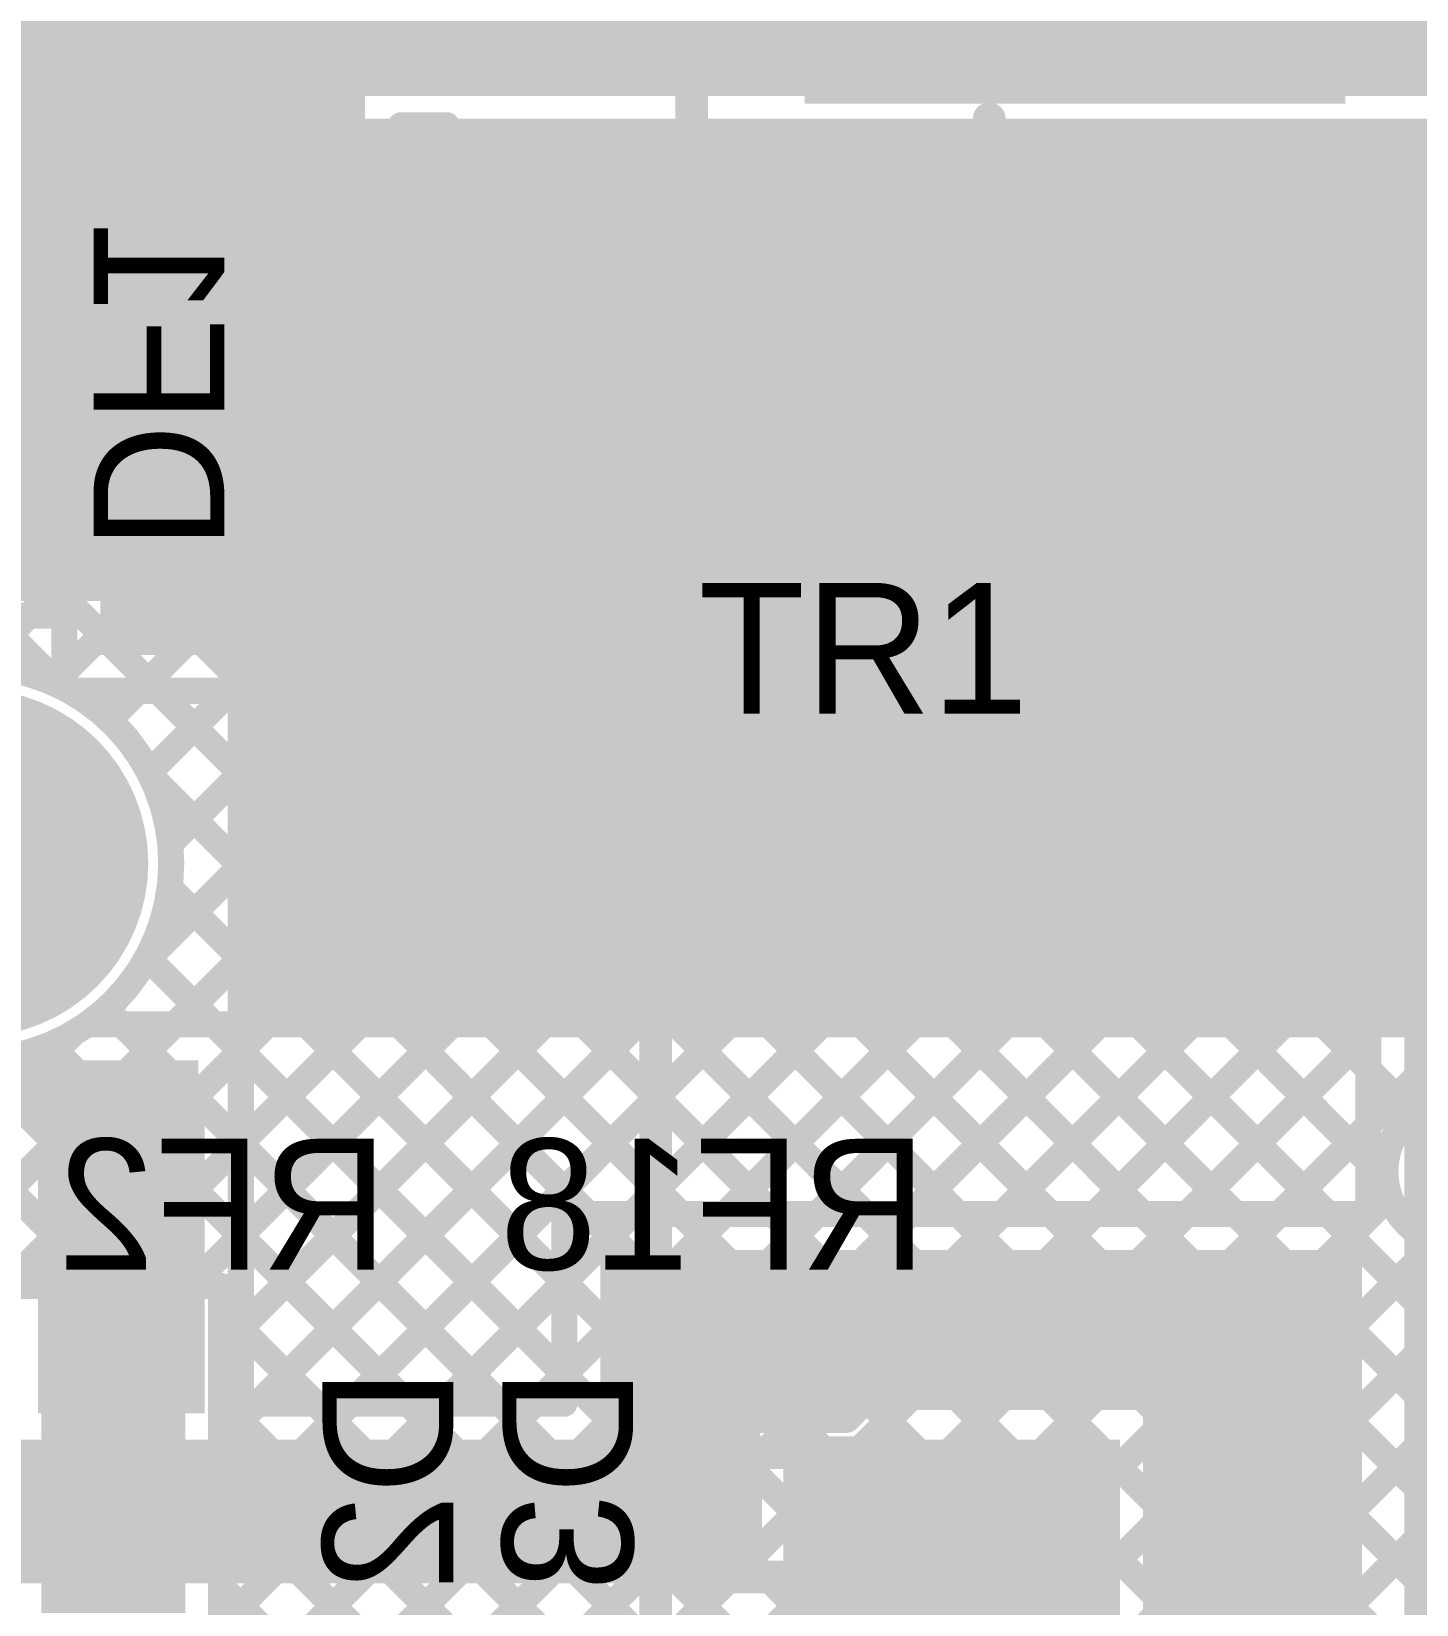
# Model space of a CAD drawing. Header units: millimetres. Extents: x 3.06 to 5.82, y 1.29 to 3.84.
# Drawn here: x 3.811 to 4.2347, y 2.6025 to 3.0837 of the extents above; entities that cross this region are included whole.
import ezdxf

# ---------------------------------------------------------------- set-up
doc = ezdxf.new("R2010")
doc.units = ezdxf.units.MM
doc.header["$MEASUREMENT"] = 0
for name, color, linetype in [('BottomLayer', 5, 'Continuous'), ('BottomOverlay', 54, 'Continuous'), ('BottomPaste', 16, 'Continuous'), ('BottomSolder', 6, 'Continuous'), ('MultiLayer', 9, 'Continuous'), ('PadHoleLayer', 156, 'Continuous'), ('TopLayer', 1, 'Continuous'), ('TopOverlay', 2, 'Continuous'), ('TopPaste', 8, 'Continuous'), ('TopSolder', 216, 'Continuous'), ('ViaHoleLayer', 16, 'Continuous')]:
    doc.layers.add(name, color=color, linetype=linetype)

# ---------------------------------------------------------------- blocks, each defined once
blk = doc.blocks.new('RAD_0_4_4')
at = {"layer": 'BottomLayer', "const_width": 0.03543}
blk.add_lwpolyline([(-0.22457, -0.0729, 1), (-0.18913, -0.0729, 1)], format="xyb", close=True, dxfattribs=at)
at = {"layer": 'BottomSolder', "const_width": 0.03943}
blk.add_lwpolyline([(-0.22657, -0.0729, 1), (-0.18713, -0.0729, 1)], format="xyb", close=True, dxfattribs=at)
at = {"layer": 'MultiLayer', "const_width": 0.03543}
blk.add_lwpolyline([(-0.22457, -0.0729, 1), (-0.18913, -0.0729, 1)], format="xyb", close=True, dxfattribs=at)
at = {"layer": 'PadHoleLayer', "const_width": 0.01969}
blk.add_lwpolyline([(-0.21669, -0.0729, 1), (-0.19701, -0.0729, 1)], format="xyb", close=True, dxfattribs=at)
at = {"layer": 'TopLayer', "const_width": 0.03543}
blk.add_lwpolyline([(-0.22457, -0.0729, 1), (-0.18913, -0.0729, 1)], format="xyb", close=True, dxfattribs=at)
at = {"layer": 'TopOverlay', "const_width": 0.01}
for points in [[(-0.241, 0.117), (-0.241, -0.033)], [(-0.241, -0.104), (-0.241, -0.117)], [(-0.241, -0.117), (0.241, -0.117)]]:
    blk.add_lwpolyline(points, dxfattribs=at)
at = {"layer": 'TopOverlay', "const_width": 0.005}
for points in [[(-0.2435, -0.033, 1), (-0.2385, -0.033, 1)], [(-0.2435, -0.104, 1), (-0.2385, -0.104, 1)], [(-0.2435, -0.117, 1), (-0.2385, -0.117, 1)], [(-0.2435, -0.117, 1), (-0.2385, -0.117, 1)]]:
    blk.add_lwpolyline(points, format="xyb", close=True, dxfattribs=at)
at = {"layer": 'TopSolder', "const_width": 0.03943}
blk.add_lwpolyline([(-0.22657, -0.0729, 1), (-0.18713, -0.0729, 1)], format="xyb", close=True, dxfattribs=at)
blk = doc.blocks.new('750312723_16')
at = {"layer": 'BottomLayer', "const_width": 0.04921}
for points in [[(0.57972, -0.27559, 1), (0.62894, -0.27559, 1)], [(0.57972, -0.41339, 1), (0.62894, -0.41339, 1)]]:
    blk.add_lwpolyline(points, format="xyb", close=True, dxfattribs=at)
at = {"layer": 'BottomSolder', "const_width": 0.05321}
for points in [[(0.57772, -0.27559, 1), (0.63094, -0.27559, 1)], [(0.57772, -0.41339, 1), (0.63094, -0.41339, 1)]]:
    blk.add_lwpolyline(points, format="xyb", close=True, dxfattribs=at)
at = {"layer": 'MultiLayer', "const_width": 0.04921}
for points in [[(0.57972, -0.27559, 1), (0.62894, -0.27559, 1)], [(0.57972, -0.41339, 1), (0.62894, -0.41339, 1)]]:
    blk.add_lwpolyline(points, format="xyb", close=True, dxfattribs=at)
at = {"layer": 'PadHoleLayer', "const_width": 0.02303}
for points in [[(0.59281, -0.27559, 1), (0.61585, -0.27559, 1)], [(0.59281, -0.41339, 1), (0.61585, -0.41339, 1)]]:
    blk.add_lwpolyline(points, format="xyb", close=True, dxfattribs=at)
at = {"layer": 'TopLayer', "const_width": 0.04921}
for points in [[(0.57972, -0.27559, 1), (0.62894, -0.27559, 1)], [(0.57972, -0.41339, 1), (0.62894, -0.41339, 1)]]:
    blk.add_lwpolyline(points, format="xyb", close=True, dxfattribs=at)
at = {"layer": 'TopOverlay', "const_width": 0.01}
for points in [[(0.6895, 0.056), (0.6895, -0.484)], [(-0.0855, -0.484), (0.6895, -0.484)]]:
    blk.add_lwpolyline(points, dxfattribs=at)
at = {"layer": 'TopOverlay', "const_width": 0.005}
blk.add_lwpolyline([(0.687, -0.484, 1), (0.692, -0.484, 1)], format="xyb", close=True, dxfattribs=at)
blk.add_lwpolyline([(0.687, -0.484, 1), (0.692, -0.484, 1)], format="xyb", close=True, dxfattribs=at)
at = {"layer": 'TopSolder', "const_width": 0.05321}
for points in [[(0.57772, -0.27559, 1), (0.63094, -0.27559, 1)], [(0.57772, -0.41339, 1), (0.63094, -0.41339, 1)]]:
    blk.add_lwpolyline(points, format="xyb", close=True, dxfattribs=at)
blk = doc.blocks.new('R__0402_B_20')
at = {"layer": 'BottomLayer'}
for points in [[(-0.0275, 0.0125), (-0.0275, -0.0125), (-0.0095, 0.0125), (-0.0095, -0.0125)], [(0.0095, 0.0125), (0.0095, -0.0125), (0.0275, 0.0125), (0.0275, -0.0125)]]:
    blk.add_solid(points, dxfattribs=at)
at = {"layer": 'BottomOverlay', "const_width": 0.01}
for points in [[(-0.034, 0.019), (0.034, 0.019)], [(-0.034, -0.019), (-0.034, 0.019)], [(0.034, -0.019), (0.034, 0.019)], [(-0.034, -0.019), (0.034, -0.019)]]:
    blk.add_lwpolyline(points, dxfattribs=at)
at = {"layer": 'BottomOverlay', "const_width": 0.005}
for points in [[(-0.0365, 0.019, 1), (-0.0315, 0.019, 1)], [(-0.0365, 0.019, 1), (-0.0315, 0.019, 1)], [(0.0315, 0.019, 1), (0.0365, 0.019, 1)], [(0.0315, 0.019, 1), (0.0365, 0.019, 1)], [(-0.0365, -0.019, 1), (-0.0315, -0.019, 1)], [(-0.0365, -0.019, 1), (-0.0315, -0.019, 1)], [(0.0315, -0.019, 1), (0.0365, -0.019, 1)], [(0.0315, -0.019, 1), (0.0365, -0.019, 1)]]:
    blk.add_lwpolyline(points, format="xyb", close=True, dxfattribs=at)
at = {"layer": 'BottomPaste'}
for points in [[(-0.0275, 0.0125), (-0.0275, -0.0125), (-0.0095, 0.0125), (-0.0095, -0.0125)], [(0.0095, 0.0125), (0.0095, -0.0125), (0.0275, 0.0125), (0.0275, -0.0125)]]:
    blk.add_solid(points, dxfattribs=at)
at = {"layer": 'BottomSolder'}
for points in [[(-0.0315, 0.0165), (-0.0315, -0.0165), (-0.0055, 0.0165), (-0.0055, -0.0165)], [(0.0055, 0.0165), (0.0055, -0.0165), (0.0315, 0.0165), (0.0315, -0.0165)]]:
    blk.add_solid(points, dxfattribs=at)
blk = doc.blocks.new('SMB_B_78')
at = {"layer": 'BottomLayer'}
for points in [[(-0.12951, -0.054), (-0.04451, -0.054), (-0.12951, 0.054), (-0.04451, 0.054)], [(0.04451, -0.054), (0.12951, -0.054), (0.04451, 0.054), (0.12951, 0.054)]]:
    blk.add_solid(points, dxfattribs=at)
at = {"layer": 'BottomOverlay', "const_width": 0.01}
for points in [[(-0.095, 0.081), (0.099, 0.081)], [(-0.095, 0.063), (-0.095, 0.081)], [(0.099, 0.063), (0.099, 0.081)], [(-0.095, -0.081), (-0.095, -0.063)], [(0.099, -0.081), (0.099, -0.063)], [(-0.095, -0.081), (0.099, -0.081)]]:
    blk.add_lwpolyline(points, dxfattribs=at)
at = {"layer": 'BottomOverlay', "const_width": 0.005}
for points in [[(-0.0975, 0.081, 1), (-0.0925, 0.081, 1)], [(-0.0975, 0.081, 1), (-0.0925, 0.081, 1)], [(0.0965, 0.081, 1), (0.1015, 0.081, 1)], [(0.0965, 0.081, 1), (0.1015, 0.081, 1)], [(-0.0975, 0.063, 1), (-0.0925, 0.063, 1)], [(0.0965, 0.063, 1), (0.1015, 0.063, 1)], [(-0.0975, -0.063, 1), (-0.0925, -0.063, 1)], [(0.0965, -0.063, 1), (0.1015, -0.063, 1)], [(-0.0975, -0.081, 1), (-0.0925, -0.081, 1)], [(-0.0975, -0.081, 1), (-0.0925, -0.081, 1)], [(0.0965, -0.081, 1), (0.1015, -0.081, 1)], [(0.0965, -0.081, 1), (0.1015, -0.081, 1)]]:
    blk.add_lwpolyline(points, format="xyb", close=True, dxfattribs=at)
at = {"layer": 'BottomOverlay'}
for points in [[(0.099, 0.058), (0.19, 0.058), (0.099, 0.086), (0.19, 0.086)], [(0.133, -0.086), (0.19, -0.086), (0.133, 0.086), (0.19, 0.086)], [(0.099, -0.086), (0.19, -0.086), (0.099, -0.058), (0.19, -0.058)]]:
    blk.add_solid(points, dxfattribs=at)
at = {"layer": 'BottomPaste'}
for points in [[(-0.12951, -0.054), (-0.04451, -0.054), (-0.12951, 0.054), (-0.04451, 0.054)], [(0.04451, -0.054), (0.12951, -0.054), (0.04451, 0.054), (0.12951, 0.054)]]:
    blk.add_solid(points, dxfattribs=at)
at = {"layer": 'BottomSolder'}
for points in [[(-0.13351, -0.058), (-0.04051, -0.058), (-0.13351, 0.058), (-0.04051, 0.058)], [(0.04051, -0.058), (0.13351, -0.058), (0.04051, 0.058), (0.13351, 0.058)]]:
    blk.add_solid(points, dxfattribs=at)
blk = doc.blocks.new('EEE_TC1A561UV_85')
at = {"layer": 'TopLayer'}
for points in [[(-0.2185, -0.03937), (-0.06102, -0.03937), (-0.2185, 0.03937), (-0.06102, 0.03937)], [(0.06102, -0.03937), (0.2185, -0.03937), (0.06102, 0.03937), (0.2185, 0.03937)]]:
    blk.add_solid(points, dxfattribs=at)
at = {"layer": 'TopOverlay', "const_width": 0.01}
for points in [[(-0.166, 0.11), (-0.109, 0.167)], [(-0.109, 0.167), (0.133, 0.167)], [(0.133, 0.167), (0.171, 0.129)], [(0.171, 0.051), (0.171, 0.129)], [(-0.166, 0.048), (-0.166, 0.11)], [(-0.199, 0.053), (-0.199, 0.082)], [(-0.213, 0.067), (-0.184, 0.067)], [(-0.166, -0.11), (-0.166, -0.048)], [(0.171, -0.129), (0.171, -0.051)], [(-0.166, -0.11), (-0.109, -0.167)], [(0.133, -0.167), (0.171, -0.129)], [(-0.109, -0.167), (0.133, -0.167)]]:
    blk.add_lwpolyline(points, dxfattribs=at)
at = {"layer": 'TopOverlay', "const_width": 0.005}
for points in [[(-0.1115, 0.167, 1), (-0.1065, 0.167, 1)], [(-0.1115, 0.167, 1), (-0.1065, 0.167, 1)], [(0.1305, 0.167, 1), (0.1355, 0.167, 1)], [(0.1305, 0.167, 1), (0.1355, 0.167, 1)], [(0.1685, 0.129, 1), (0.1735, 0.129, 1)], [(0.1685, 0.129, 1), (0.1735, 0.129, 1)], [(-0.1685, 0.11, 1), (-0.1635, 0.11, 1)], [(-0.1685, 0.11, 1), (-0.1635, 0.11, 1)], [(-0.2015, 0.082, 1), (-0.1965, 0.082, 1)], [(-0.2155, 0.067, 1), (-0.2105, 0.067, 1)], [(-0.1865, 0.067, 1), (-0.1815, 0.067, 1)], [(-0.2015, 0.053, 1), (-0.1965, 0.053, 1)], [(-0.1685, 0.048, 1), (-0.1635, 0.048, 1)], [(0.1685, 0.051, 1), (0.1735, 0.051, 1)], [(-0.1685, -0.048, 1), (-0.1635, -0.048, 1)], [(0.1685, -0.051, 1), (0.1735, -0.051, 1)], [(-0.1685, -0.11, 1), (-0.1635, -0.11, 1)], [(-0.1685, -0.11, 1), (-0.1635, -0.11, 1)], [(0.1685, -0.129, 1), (0.1735, -0.129, 1)], [(0.1685, -0.129, 1), (0.1735, -0.129, 1)], [(-0.1115, -0.167, 1), (-0.1065, -0.167, 1)], [(-0.1115, -0.167, 1), (-0.1065, -0.167, 1)], [(0.1305, -0.167, 1), (0.1355, -0.167, 1)], [(0.1305, -0.167, 1), (0.1355, -0.167, 1)]]:
    blk.add_lwpolyline(points, format="xyb", close=True, dxfattribs=at)
at = {"layer": 'TopPaste'}
for points in [[(-0.2185, -0.03937), (-0.06102, -0.03937), (-0.2185, 0.03937), (-0.06102, 0.03937)], [(0.06102, -0.03937), (0.2185, -0.03937), (0.06102, 0.03937), (0.2185, 0.03937)]]:
    blk.add_solid(points, dxfattribs=at)
at = {"layer": 'TopSolder'}
for points in [[(-0.2225, -0.04337), (-0.05702, -0.04337), (-0.2225, 0.04337), (-0.05702, 0.04337)], [(0.05702, -0.04337), (0.2225, -0.04337), (0.05702, 0.04337), (0.2225, 0.04337)]]:
    blk.add_solid(points, dxfattribs=at)

msp = doc.modelspace()

# ---------------------------------------------------------------- linework, layer by layer
at = {"layer": 'BottomLayer', "const_width": 0.008}
for points in [[(3.924, 3.055), (3.938, 3.055)], [(3.924, 3.04719), (3.93181, 3.055)], [(3.924, 2.979), (3.924, 3.055)], [(3.924, 2.99062), (3.98638, 3.053)], [(3.924, 3.0189), (3.9581, 3.053)], [(3.93122, 3.055), (4.00722, 2.979)], [(3.938, 3.053), (4.272, 3.053)], [(3.94066, 2.979), (4.01466, 3.053)], [(3.9615, 3.053), (4.0355, 2.979)], [(3.96895, 2.979), (4.04295, 3.053)], [(3.98979, 3.053), (4.06379, 2.979)], [(3.99723, 2.979), (4.07123, 3.053)], [(4.01807, 3.053), (4.09207, 2.979)], [(4.02552, 2.979), (4.09952, 3.053)], [(4.04635, 3.053), (4.12035, 2.979)], [(4.0538, 2.979), (4.1278, 3.053)], [(4.07464, 3.053), (4.14864, 2.979)], [(4.08209, 2.979), (4.15609, 3.053)], [(4.10292, 3.053), (4.17692, 2.979)], [(4.11037, 2.979), (4.18437, 3.053)], [(4.1312, 3.053), (4.2052, 2.979)], [(4.13865, 2.979), (4.21265, 3.053)], [(4.15949, 3.053), (4.23349, 2.979)], [(4.16694, 2.979), (4.24094, 3.053)], [(4.18777, 3.053), (4.26177, 2.979)], [(4.19522, 2.979), (4.26922, 3.053)], [(4.21606, 3.053), (4.272, 2.99706)], [(3.924, 3.03393), (3.97893, 2.979)], [(4.22351, 2.979), (4.272, 3.02749)], [(3.924, 3.00565), (3.95065, 2.979)], [(3.924, 2.979), (4.272, 2.979)], [(3.613, 2.905), (3.821, 2.905)], [(3.79463, 2.88953), (3.8101, 2.905)], [(3.79837, 2.905), (3.81995, 2.88342)], [(3.821, 2.8829), (3.821, 2.905)], [(3.8178, 2.88442), (3.821, 2.88762)], [(3.82268, 2.882), (4.22, 2.882)], [(3.83481, 2.87314), (3.84366, 2.882)], [(3.84552, 2.79901), (3.92852, 2.882)], [(3.84697, 2.85702), (3.87195, 2.882)], [(3.84966, 2.882), (4.00966, 2.722)], [(3.85343, 2.8352), (3.90023, 2.882)], [(3.8548, 2.78), (3.9568, 2.882)], [(3.875, 2.68706), (4.06994, 2.882)], [(3.875, 2.77191), (3.98509, 2.882)], [(3.875, 2.74363), (4.01337, 2.882)], [(3.875, 2.71535), (4.04165, 2.882)], [(3.87794, 2.882), (4.03794, 2.722)], [(3.88022, 2.664), (4.09822, 2.882)], [(3.90623, 2.882), (4.06623, 2.722)], [(3.90851, 2.664), (4.12651, 2.882)], [(3.93451, 2.882), (4.09451, 2.722)], [(3.9628, 2.882), (4.1228, 2.722)], [(3.99108, 2.882), (4.15108, 2.722)], [(3.99479, 2.722), (4.15479, 2.882)], [(4.01936, 2.882), (4.17936, 2.722)], [(4.02308, 2.722), (4.18308, 2.882)], [(4.04765, 2.882), (4.20765, 2.722)], [(4.05136, 2.722), (4.21136, 2.882)], [(4.07593, 2.882), (4.22, 2.73793)], [(4.10422, 2.882), (4.22, 2.76622)], [(4.1325, 2.882), (4.22, 2.7945)], [(4.16079, 2.882), (4.22, 2.82279)], [(4.18907, 2.882), (4.22, 2.85107)], [(4.21735, 2.882), (4.22, 2.87935)], [(4.22, 2.722), (4.22, 2.882)], [(4.07964, 2.722), (4.22, 2.86236)], [(3.8476, 2.85578), (3.98137, 2.722)], [(4.10793, 2.722), (4.22, 2.83407)], [(3.85325, 2.82184), (3.974, 2.70109)], [(4.13621, 2.722), (4.22, 2.80579)], [(3.84634, 2.80046), (3.86681, 2.78)], [(3.83387, 2.78465), (3.83852, 2.78)], [(3.82803, 2.78), (3.873, 2.78)], [(3.86681, 2.78), (3.875, 2.77181)], [(3.873, 2.775), (3.873, 2.78)], [(4.1645, 2.722), (4.22, 2.7775)], [(3.875, 2.664), (3.875, 2.775)], [(3.875, 2.77181), (3.974, 2.67281)], [(4.19278, 2.722), (4.22, 2.74922)], [(3.875, 2.74352), (3.95452, 2.664)], [(3.974, 2.722), (4.14, 2.722)], [(3.974, 2.71), (3.974, 2.722)], [(4.14, 2.722), (4.19, 2.722)], [(4.14, 2.722), (4.19, 2.722)], [(4.19, 2.722), (4.22, 2.722)], [(3.875, 2.71524), (3.92624, 2.664)], [(3.974, 2.664), (3.974, 2.71)], [(3.974, 2.664), (3.974, 2.71)], [(3.93679, 2.664), (3.974, 2.70121)], [(3.875, 2.68695), (3.89795, 2.664)], [(3.96508, 2.664), (3.974, 2.67292)], [(3.875, 2.664), (3.974, 2.664)]]:
    msp.add_lwpolyline(points, dxfattribs=at)
at = {"layer": 'BottomLayer'}
for points, const_width in [([(3.922, 3.055, 1), (3.926, 3.055, 1)], 0.004), ([(3.922, 3.055, 1), (3.926, 3.055, 1)], 0.004), ([(3.92922, 3.055, 1), (3.93322, 3.055, 1)], 0.004), ([(3.92981, 3.055, 1), (3.93381, 3.055, 1)], 0.004), ([(3.936, 3.055, 1), (3.94, 3.055, 1)], 0.004), ([(3.936, 3.053, 1), (3.94, 3.053, 1)], 0.004), ([(3.9561, 3.053, 1), (3.9601, 3.053, 1)], 0.004), ([(3.9595, 3.053, 1), (3.9635, 3.053, 1)], 0.004), ([(3.98438, 3.053, 1), (3.98838, 3.053, 1)], 0.004), ([(3.98779, 3.053, 1), (3.99179, 3.053, 1)], 0.004), ([(4.01266, 3.053, 1), (4.01666, 3.053, 1)], 0.004), ([(4.01607, 3.053, 1), (4.02007, 3.053, 1)], 0.004), ([(4.04095, 3.053, 1), (4.04495, 3.053, 1)], 0.004), ([(4.04435, 3.053, 1), (4.04835, 3.053, 1)], 0.004), ([(4.06923, 3.053, 1), (4.07323, 3.053, 1)], 0.004), ([(4.07264, 3.053, 1), (4.07664, 3.053, 1)], 0.004), ([(4.09752, 3.053, 1), (4.10152, 3.053, 1)], 0.004), ([(4.10092, 3.053, 1), (4.10492, 3.053, 1)], 0.004), ([(4.1258, 3.053, 1), (4.1298, 3.053, 1)], 0.004), ([(4.1292, 3.053, 1), (4.1332, 3.053, 1)], 0.004), ([(4.15409, 3.053, 1), (4.15809, 3.053, 1)], 0.004), ([(4.15749, 3.053, 1), (4.16149, 3.053, 1)], 0.004), ([(4.18237, 3.053, 1), (4.18637, 3.053, 1)], 0.004), ([(4.18577, 3.053, 1), (4.18977, 3.053, 1)], 0.004), ([(4.21065, 3.053, 1), (4.21465, 3.053, 1)], 0.004), ([(4.21406, 3.053, 1), (4.21806, 3.053, 1)], 0.004), ([(3.922, 3.04719, 1), (3.926, 3.04719, 1)], 0.004), ([(3.922, 3.03393, 1), (3.926, 3.03393, 1)], 0.004), ([(3.922, 3.0189, 1), (3.926, 3.0189, 1)], 0.004), ([(3.922, 3.00565, 1), (3.926, 3.00565, 1)], 0.004), ([(3.922, 2.99062, 1), (3.926, 2.99062, 1)], 0.004), ([(3.922, 2.979, 1), (3.926, 2.979, 1)], 0.004), ([(3.922, 2.979, 1), (3.926, 2.979, 1)], 0.004), ([(3.93866, 2.979, 1), (3.94266, 2.979, 1)], 0.004), ([(3.94865, 2.979, 1), (3.95265, 2.979, 1)], 0.004), ([(3.96695, 2.979, 1), (3.97095, 2.979, 1)], 0.004), ([(3.97693, 2.979, 1), (3.98093, 2.979, 1)], 0.004), ([(3.99523, 2.979, 1), (3.99923, 2.979, 1)], 0.004), ([(4.00522, 2.979, 1), (4.00922, 2.979, 1)], 0.004), ([(4.02352, 2.979, 1), (4.02752, 2.979, 1)], 0.004), ([(4.0335, 2.979, 1), (4.0375, 2.979, 1)], 0.004), ([(4.0518, 2.979, 1), (4.0558, 2.979, 1)], 0.004), ([(4.06179, 2.979, 1), (4.06579, 2.979, 1)], 0.004), ([(4.08009, 2.979, 1), (4.08409, 2.979, 1)], 0.004), ([(4.09007, 2.979, 1), (4.09407, 2.979, 1)], 0.004), ([(4.10837, 2.979, 1), (4.11237, 2.979, 1)], 0.004), ([(4.11835, 2.979, 1), (4.12235, 2.979, 1)], 0.004), ([(4.13665, 2.979, 1), (4.14065, 2.979, 1)], 0.004), ([(4.14664, 2.979, 1), (4.15064, 2.979, 1)], 0.004), ([(4.16494, 2.979, 1), (4.16894, 2.979, 1)], 0.004), ([(4.17492, 2.979, 1), (4.17892, 2.979, 1)], 0.004), ([(4.19322, 2.979, 1), (4.19722, 2.979, 1)], 0.004), ([(4.2032, 2.979, 1), (4.2072, 2.979, 1)], 0.004), ([(4.22151, 2.979, 1), (4.22551, 2.979, 1)], 0.004), ([(4.23149, 2.979, 1), (4.23549, 2.979, 1)], 0.004), ([(3.8081, 2.905, 1), (3.8121, 2.905, 1)], 0.004), ([(3.819, 2.905, 1), (3.823, 2.905, 1)], 0.004), ([(3.819, 2.905, 1), (3.823, 2.905, 1)], 0.004), ([(3.8158, 2.88442, 1), (3.8198, 2.88442, 1)], 0.004), ([(3.81795, 2.88342, 1), (3.82195, 2.88342, 1)], 0.004), ([(3.819, 2.88762, 1), (3.823, 2.88762, 1)], 0.004), ([(3.819, 2.8829, 1), (3.823, 2.8829, 1)], 0.004), ([(3.819, 2.8829, 1), (3.823, 2.8829, 1)], 0.004), ([(3.82068, 2.882, 1), (3.82468, 2.882, 1)], 0.004), ([(3.82068, 2.882, 1), (3.82468, 2.882, 1)], 0.004), ([(3.84166, 2.882, 1), (3.84566, 2.882, 1)], 0.004), ([(3.84766, 2.882, 1), (3.85166, 2.882, 1)], 0.004), ([(3.86995, 2.882, 1), (3.87395, 2.882, 1)], 0.004), ([(3.87594, 2.882, 1), (3.87994, 2.882, 1)], 0.004), ([(3.89823, 2.882, 1), (3.90223, 2.882, 1)], 0.004), ([(3.90423, 2.882, 1), (3.90823, 2.882, 1)], 0.004), ([(3.92652, 2.882, 1), (3.93052, 2.882, 1)], 0.004), ([(3.93251, 2.882, 1), (3.93651, 2.882, 1)], 0.004), ([(3.9548, 2.882, 1), (3.9588, 2.882, 1)], 0.004), ([(3.9608, 2.882, 1), (3.9648, 2.882, 1)], 0.004), ([(3.98309, 2.882, 1), (3.98709, 2.882, 1)], 0.004), ([(3.98908, 2.882, 1), (3.99308, 2.882, 1)], 0.004), ([(4.01137, 2.882, 1), (4.01537, 2.882, 1)], 0.004), ([(4.01736, 2.882, 1), (4.02136, 2.882, 1)], 0.004), ([(4.03965, 2.882, 1), (4.04365, 2.882, 1)], 0.004), ([(4.04565, 2.882, 1), (4.04965, 2.882, 1)], 0.004), ([(4.06794, 2.882, 1), (4.07194, 2.882, 1)], 0.004), ([(4.07393, 2.882, 1), (4.07793, 2.882, 1)], 0.004), ([(4.09622, 2.882, 1), (4.10022, 2.882, 1)], 0.004), ([(4.10222, 2.882, 1), (4.10622, 2.882, 1)], 0.004), ([(4.12451, 2.882, 1), (4.12851, 2.882, 1)], 0.004), ([(4.1305, 2.882, 1), (4.1345, 2.882, 1)], 0.004), ([(4.15279, 2.882, 1), (4.15679, 2.882, 1)], 0.004), ([(4.15879, 2.882, 1), (4.16279, 2.882, 1)], 0.004), ([(4.18108, 2.882, 1), (4.18508, 2.882, 1)], 0.004), ([(4.18707, 2.882, 1), (4.19107, 2.882, 1)], 0.004), ([(4.20936, 2.882, 1), (4.21336, 2.882, 1)], 0.004), ([(4.21535, 2.882, 1), (4.21935, 2.882, 1)], 0.004), ([(4.218, 2.882, 1), (4.222, 2.882, 1)], 0.004), ([(4.218, 2.882, 1), (4.222, 2.882, 1)], 0.004), ([(4.218, 2.87935, 1), (4.222, 2.87935, 1)], 0.004), ([(3.83281, 2.87314, 1), (3.83681, 2.87314, 1)], 0.004), ([(4.218, 2.86236, 1), (4.222, 2.86236, 1)], 0.004), ([(3.84497, 2.85702, 1), (3.84897, 2.85702, 1)], 0.004), ([(3.8456, 2.85578, 1), (3.8496, 2.85578, 1)], 0.004), ([(4.218, 2.85107, 1), (4.222, 2.85107, 1)], 0.004), ([(3.85143, 2.8352, 1), (3.85543, 2.8352, 1)], 0.004), ([(4.218, 2.83407, 1), (4.222, 2.83407, 1)], 0.004), ([(3.85172, 2.82933, 1), (3.85572, 2.82933, 1)], 0.004), ([(3.85172, 2.82933, 1), (3.85572, 2.82933, 1)], 0.004), ([(3.85125, 2.82184, 1), (3.85525, 2.82184, 1)], 0.004), ([(4.218, 2.82279, 1), (4.222, 2.82279, 1)], 0.004), ([(4.218, 2.80579, 1), (4.222, 2.80579, 1)], 0.004), ([(3.84352, 2.79901, 1), (3.84752, 2.79901, 1)], 0.004), ([(3.84434, 2.80046, 1), (3.84834, 2.80046, 1)], 0.004), ([(4.218, 2.7945, 1), (4.222, 2.7945, 1)], 0.004), ([(3.83187, 2.78465, 1), (3.83587, 2.78465, 1)], 0.004), ([(3.82603, 2.78, 1), (3.83003, 2.78, 1)], 0.004), ([(3.82603, 2.78, 1), (3.83003, 2.78, 1)], 0.004), ([(3.83652, 2.78, 1), (3.84052, 2.78, 1)], 0.004), ([(3.8528, 2.78, 1), (3.8568, 2.78, 1)], 0.004), ([(3.86481, 2.78, 1), (3.86881, 2.78, 1)], 0.004), ([(3.86481, 2.78, 1), (3.86881, 2.78, 1)], 0.004), ([(3.871, 2.78, 1), (3.875, 2.78, 1)], 0.004), ([(3.871, 2.78, 1), (3.875, 2.78, 1)], 0.004), ([(4.218, 2.7775, 1), (4.222, 2.7775, 1)], 0.004), ([(3.871, 2.775, 1), (3.875, 2.775, 1)], 0.004), ([(3.873, 2.775, 1), (3.877, 2.775, 1)], 0.004), ([(3.873, 2.77191, 1), (3.877, 2.77191, 1)], 0.004), ([(3.873, 2.77181, 1), (3.877, 2.77181, 1)], 0.004), ([(3.873, 2.77181, 1), (3.877, 2.77181, 1)], 0.004), ([(4.218, 2.76622, 1), (4.222, 2.76622, 1)], 0.004), ([(4.218, 2.74922, 1), (4.222, 2.74922, 1)], 0.004), ([(3.873, 2.74363, 1), (3.877, 2.74363, 1)], 0.004), ([(3.873, 2.74352, 1), (3.877, 2.74352, 1)], 0.004), ([(4.218, 2.73793, 1), (4.222, 2.73793, 1)], 0.004), ([(3.972, 2.722, 1), (3.976, 2.722, 1)], 0.004), ([(3.972, 2.722, 1), (3.976, 2.722, 1)], 0.004), ([(3.97937, 2.722, 1), (3.98337, 2.722, 1)], 0.004), ([(3.99279, 2.722, 1), (3.99679, 2.722, 1)], 0.004), ([(4.00766, 2.722, 1), (4.01166, 2.722, 1)], 0.004), ([(4.02108, 2.722, 1), (4.02508, 2.722, 1)], 0.004), ([(4.03594, 2.722, 1), (4.03994, 2.722, 1)], 0.004), ([(4.04936, 2.722, 1), (4.05336, 2.722, 1)], 0.004), ([(4.06423, 2.722, 1), (4.06823, 2.722, 1)], 0.004), ([(4.07764, 2.722, 1), (4.08164, 2.722, 1)], 0.004), ([(4.09251, 2.722, 1), (4.09651, 2.722, 1)], 0.004), ([(4.10593, 2.722, 1), (4.10993, 2.722, 1)], 0.004), ([(4.1208, 2.722, 1), (4.1248, 2.722, 1)], 0.004), ([(4.13421, 2.722, 1), (4.13821, 2.722, 1)], 0.004), ([(4.138, 2.722, 1), (4.142, 2.722, 1)], 0.004), ([(4.138, 2.722, 1), (4.142, 2.722, 1)], 0.004), ([(4.138, 2.722, 1), (4.142, 2.722, 1)], 0.004), ([(4.14908, 2.722, 1), (4.15308, 2.722, 1)], 0.004), ([(4.1625, 2.722, 1), (4.1665, 2.722, 1)], 0.004), ([(4.17736, 2.722, 1), (4.18136, 2.722, 1)], 0.004), ([(4.188, 2.722, 1), (4.192, 2.722, 1)], 0.004), ([(4.188, 2.722, 1), (4.192, 2.722, 1)], 0.004), ([(4.188, 2.722, 1), (4.192, 2.722, 1)], 0.004), ([(4.19078, 2.722, 1), (4.19478, 2.722, 1)], 0.004), ([(4.20565, 2.722, 1), (4.20965, 2.722, 1)], 0.004), ([(4.218, 2.722, 1), (4.222, 2.722, 1)], 0.004), ([(4.218, 2.722, 1), (4.222, 2.722, 1)], 0.004), ([(3.873, 2.71535, 1), (3.877, 2.71535, 1)], 0.004), ([(3.873, 2.71524, 1), (3.877, 2.71524, 1)], 0.004), ([(3.972, 2.71, 1), (3.976, 2.71, 1)], 0.004), ([(3.972, 2.71, 1), (3.976, 2.71, 1)], 0.004), ([(3.972, 2.71, 1), (3.976, 2.71, 1)], 0.004), ([(3.972, 2.70121, 1), (3.976, 2.70121, 1)], 0.004), ([(3.972, 2.70109, 1), (3.976, 2.70109, 1)], 0.004), ([(3.873, 2.68706, 1), (3.877, 2.68706, 1)], 0.004), ([(3.873, 2.68695, 1), (3.877, 2.68695, 1)], 0.004), ([(3.83709, 2.672, 1), (3.84891, 2.672, 1)], 0.01181), ([(3.972, 2.67292, 1), (3.976, 2.67292, 1)], 0.004), ([(3.972, 2.67281, 1), (3.976, 2.67281, 1)], 0.004), ([(3.873, 2.664, 1), (3.877, 2.664, 1)], 0.004), ([(3.873, 2.664, 1), (3.877, 2.664, 1)], 0.004), ([(3.87822, 2.664, 1), (3.88222, 2.664, 1)], 0.004), ([(3.89595, 2.664, 1), (3.89995, 2.664, 1)], 0.004), ([(3.90651, 2.664, 1), (3.91051, 2.664, 1)], 0.004), ([(3.92424, 2.664, 1), (3.92824, 2.664, 1)], 0.004), ([(3.93479, 2.664, 1), (3.93879, 2.664, 1)], 0.004), ([(3.95252, 2.664, 1), (3.95652, 2.664, 1)], 0.004), ([(3.96308, 2.664, 1), (3.96708, 2.664, 1)], 0.004), ([(3.972, 2.664, 1), (3.976, 2.664, 1)], 0.004), ([(3.972, 2.664, 1), (3.976, 2.664, 1)], 0.004), ([(3.972, 2.664, 1), (3.976, 2.664, 1)], 0.004)]:
    msp.add_lwpolyline(points, format="xyb", close=True, dxfattribs=dict(at, const_width=const_width))
at = {"layer": 'BottomLayer', "const_width": 0.008}
for points in [[(3.75898, 2.78, -0.934012), (3.821, 2.8829)], [(3.82268, 2.882, -0.272688), (3.85372, 2.82933)], [(3.85372, 2.82933, -0.244755), (3.82803, 2.78)]]:
    msp.add_lwpolyline(points, format="xyb", dxfattribs=at)
at = {"layer": 'BottomLayer'}
for points in [[(4.004, 3.066), (4.004, 3.272), (3.929, 3.066), (3.929, 3.272)], [(3.624, 2.916), (3.913, 2.916), (3.624, 3.234), (3.913, 3.234)], [(3.949, 3.064), (4.348, 3.064), (3.949, 3.181), (4.348, 3.181)], [(3.832, 2.893), (4.274, 2.893), (3.832, 2.968), (4.274, 2.968)], [(4.231, 1.803), (4.274, 1.803), (4.231, 2.965), (4.274, 2.965)], [(3.617, 2.754), (3.862, 2.754), (3.617, 2.769), (3.862, 2.769)], [(3.813, 2.661), (3.864, 2.661), (3.813, 2.764), (3.864, 2.764)], [(3.985, 2.711), (3.985, 2.662), (4.179, 2.711), (4.179, 2.662)], [(4.151, 2.446), (4.218, 2.446), (4.151, 2.711), (4.218, 2.711)], [(3.985, 2.61), (4.034, 2.61), (3.985, 2.699), (4.034, 2.699)], [(3.746, 2.609), (4.034, 2.609), (3.746, 2.653), (4.034, 2.653)], [(4.041, 2.423), (4.144, 2.423), (4.041, 2.653), (4.144, 2.653)]]:
    msp.add_solid(points, dxfattribs=at)
at = {"layer": 'BottomOverlay', "const_width": 0.01}
for points in [[(4.07, 2.67), (4.07, 2.695)], [(4.06, 2.66), (4.07, 2.67)], [(4.015, 2.66), (4.06, 2.66)]]:
    msp.add_lwpolyline(points, dxfattribs=at)
at = {"layer": 'BottomOverlay', "const_width": 0.005}
for points in [[(4.0675, 2.695, 1), (4.0725, 2.695, 1)], [(4.0675, 2.67, 1), (4.0725, 2.67, 1)], [(4.0675, 2.67, 1), (4.0725, 2.67, 1)], [(4.0125, 2.66, 1), (4.0175, 2.66, 1)], [(4.0575, 2.66, 1), (4.0625, 2.66, 1)], [(4.0575, 2.66, 1), (4.0625, 2.66, 1)]]:
    msp.add_lwpolyline(points, format="xyb", close=True, dxfattribs=at)
at = {"layer": 'BottomSolder', "const_width": 0.01581}
for points in [[(4.24009, 2.735, 1), (4.25591, 2.735, 1)], [(3.83509, 2.672, 1), (3.85091, 2.672, 1)]]:
    msp.add_lwpolyline(points, format="xyb", close=True, dxfattribs=at)
at = {"layer": 'MultiLayer', "const_width": 0.01181}
msp.add_lwpolyline([(3.83709, 2.672, 1), (3.84891, 2.672, 1)], format="xyb", close=True, dxfattribs=at)
at = {"layer": 'TopLayer', "const_width": 0.008}
for points in [[(3.62136, 2.292), (4.75536, 3.426)], [(3.869, 2.59621), (4.69879, 3.426)], [(3.869, 2.56792), (4.72708, 3.426)], [(3.869, 2.62449), (4.67051, 3.426)], [(3.64964, 2.292), (4.53426, 3.17662)], [(3.67793, 2.292), (4.534, 3.14807)], [(3.69, 2.27579), (4.534, 3.11979)], [(3.72057, 2.27807), (4.534, 3.0915)], [(3.714, 3.07423), (4.38, 2.40823)], [(3.74777, 2.27699), (4.534, 3.06322)], [(3.441, 2.3662), (4.1278, 3.053)], [(3.65316, 2.88949), (3.81667, 3.053)], [(3.67744, 2.88548), (3.84496, 3.053)], [(3.69511, 2.87486), (3.87324, 3.053)], [(3.70789, 2.85937), (3.90153, 3.053)], [(3.71523, 2.83842), (3.92981, 3.053)], [(3.745, 3.053), (3.939, 3.053)], [(3.76351, 3.053), (4.38, 2.43651)], [(3.7918, 3.053), (4.38, 2.4648)], [(3.79463, 2.88953), (3.9581, 3.053)], [(3.80309, 2.7), (4.15609, 3.053)], [(3.8178, 2.88442), (3.98638, 3.053)], [(3.82008, 3.053), (4.38, 2.49308)], [(3.83137, 2.7), (4.18437, 3.053)], [(3.83481, 2.87314), (4.01466, 3.053)], [(3.84552, 2.79901), (4.09952, 3.053)], [(3.84697, 2.85702), (4.04295, 3.053)], [(3.84836, 3.053), (4.38, 2.52136)], [(3.85343, 2.8352), (4.07123, 3.053)], [(3.85965, 2.7), (4.21265, 3.053)], [(3.869, 2.65278), (4.26922, 3.053)], [(3.869, 2.68106), (4.24094, 3.053)], [(3.87665, 3.053), (4.38, 2.54965)], [(3.90493, 3.053), (4.22531, 2.73262)], [(3.93322, 3.053), (4.23356, 2.75266)], [(3.939, 3.053), (4.072, 3.053)], [(3.939, 3.053), (4.072, 3.053)], [(3.9615, 3.053), (4.26028, 2.75423)], [(3.98979, 3.053), (4.28893, 2.75386)], [(4.01807, 3.053), (4.31721, 2.75386)], [(4.04635, 3.053), (4.3455, 2.75386)], [(4.072, 3.053), (4.296, 3.053)], [(4.07464, 3.053), (4.37378, 2.75386)], [(4.10292, 3.053), (4.40206, 2.75386)], [(4.1312, 3.053), (4.43035, 2.75386)], [(4.15949, 3.053), (4.45863, 2.75386)], [(4.18777, 3.053), (4.48692, 2.75386)], [(4.21606, 3.053), (4.51485, 2.75421)], [(3.714, 3.04594), (4.38, 2.37994)], [(3.714, 3.01766), (4.38, 2.35166)], [(3.714, 2.98937), (3.81995, 2.88342)], [(3.8476, 2.85578), (4.38, 2.32337)], [(3.85325, 2.82184), (4.38, 2.29509)], [(3.71497, 2.81869), (3.83367, 2.7)], [(3.84634, 2.80046), (4.38, 2.26681)], [(3.83387, 2.78465), (4.38, 2.23852)], [(3.441, 2.39448), (3.82383, 2.77731)], [(3.81654, 2.7737), (4.38, 2.21024)], [(3.79283, 2.76912), (3.86195, 2.7)], [(3.76627, 2.2672), (4.22649, 2.72742)], [(3.77926, 2.25191), (4.24073, 2.71338)], [(3.83476, 2.27913), (4.26749, 2.71186)], [(3.85934, 2.27542), (4.29578, 2.71186)], [(3.87658, 2.26437), (4.32406, 2.71186)], [(3.803, 2.7), (3.869, 2.7)], [(3.869, 2.613), (3.869, 2.7)], [(3.869, 2.69295), (4.38, 2.18195)], [(3.869, 2.66467), (4.38, 2.15367)], [(3.869, 2.63638), (4.38, 2.12538)], [(3.869, 2.589), (3.869, 2.613)], [(3.869, 2.589), (3.869, 2.613)], [(3.869, 2.6081), (4.38, 2.0971)]]:
    msp.add_lwpolyline(points, dxfattribs=at)
at = {"layer": 'TopLayer'}
for points, const_width in [([(3.81467, 3.053, 1), (3.81867, 3.053, 1)], 0.004), ([(3.81808, 3.053, 1), (3.82208, 3.053, 1)], 0.004), ([(3.84296, 3.053, 1), (3.84696, 3.053, 1)], 0.004), ([(3.84636, 3.053, 1), (3.85036, 3.053, 1)], 0.004), ([(3.87124, 3.053, 1), (3.87524, 3.053, 1)], 0.004), ([(3.87465, 3.053, 1), (3.87865, 3.053, 1)], 0.004), ([(3.89953, 3.053, 1), (3.90353, 3.053, 1)], 0.004), ([(3.90293, 3.053, 1), (3.90693, 3.053, 1)], 0.004), ([(3.92781, 3.053, 1), (3.93181, 3.053, 1)], 0.004), ([(3.93122, 3.053, 1), (3.93522, 3.053, 1)], 0.004), ([(3.937, 3.053, 1), (3.941, 3.053, 1)], 0.004), ([(3.937, 3.053, 1), (3.941, 3.053, 1)], 0.004), ([(3.937, 3.053, 1), (3.941, 3.053, 1)], 0.004), ([(3.9561, 3.053, 1), (3.9601, 3.053, 1)], 0.004), ([(3.9595, 3.053, 1), (3.9635, 3.053, 1)], 0.004), ([(3.98438, 3.053, 1), (3.98838, 3.053, 1)], 0.004), ([(3.98779, 3.053, 1), (3.99179, 3.053, 1)], 0.004), ([(4.01266, 3.053, 1), (4.01666, 3.053, 1)], 0.004), ([(4.01607, 3.053, 1), (4.02007, 3.053, 1)], 0.004), ([(4.04095, 3.053, 1), (4.04495, 3.053, 1)], 0.004), ([(4.04435, 3.053, 1), (4.04835, 3.053, 1)], 0.004), ([(4.06923, 3.053, 1), (4.07323, 3.053, 1)], 0.004), ([(4.07, 3.053, 1), (4.074, 3.053, 1)], 0.004), ([(4.07, 3.053, 1), (4.074, 3.053, 1)], 0.004), ([(4.07, 3.053, 1), (4.074, 3.053, 1)], 0.004), ([(4.07264, 3.053, 1), (4.07664, 3.053, 1)], 0.004), ([(4.09752, 3.053, 1), (4.10152, 3.053, 1)], 0.004), ([(4.10092, 3.053, 1), (4.10492, 3.053, 1)], 0.004), ([(4.1258, 3.053, 1), (4.1298, 3.053, 1)], 0.004), ([(4.1292, 3.053, 1), (4.1332, 3.053, 1)], 0.004), ([(4.15409, 3.053, 1), (4.15809, 3.053, 1)], 0.004), ([(4.15749, 3.053, 1), (4.16149, 3.053, 1)], 0.004), ([(4.18237, 3.053, 1), (4.18637, 3.053, 1)], 0.004), ([(4.18577, 3.053, 1), (4.18977, 3.053, 1)], 0.004), ([(4.21065, 3.053, 1), (4.21465, 3.053, 1)], 0.004), ([(4.21406, 3.053, 1), (4.21806, 3.053, 1)], 0.004), ([(3.85372, 2.82933, 1), (3.73329, 2.82933, 1)], 0.008), ([(3.8158, 2.88442, 1), (3.8198, 2.88442, 1)], 0.004), ([(3.81795, 2.88342, 1), (3.82195, 2.88342, 1)], 0.004), ([(3.83281, 2.87314, 1), (3.83681, 2.87314, 1)], 0.004), ([(3.84497, 2.85702, 1), (3.84897, 2.85702, 1)], 0.004), ([(3.8456, 2.85578, 1), (3.8496, 2.85578, 1)], 0.004), ([(3.85143, 2.8352, 1), (3.85543, 2.8352, 1)], 0.004), ([(3.85172, 2.82933, 1), (3.85572, 2.82933, 1)], 0.004), ([(3.85125, 2.82184, 1), (3.85525, 2.82184, 1)], 0.004), ([(3.84352, 2.79901, 1), (3.84752, 2.79901, 1)], 0.004), ([(3.84434, 2.80046, 1), (3.84834, 2.80046, 1)], 0.004), ([(3.83187, 2.78465, 1), (3.83587, 2.78465, 1)], 0.004), ([(3.82183, 2.77731, 1), (3.82583, 2.77731, 1)], 0.004), ([(3.81454, 2.7737, 1), (3.81854, 2.7737, 1)], 0.004), ([(4.23156, 2.75266, 1), (4.23556, 2.75266, 1)], 0.004), ([(4.22331, 2.73262, 1), (4.22731, 2.73262, 1)], 0.004), ([(4.22449, 2.72742, 1), (4.22849, 2.72742, 1)], 0.004), ([(3.82937, 2.7, 1), (3.83337, 2.7, 1)], 0.004), ([(3.83167, 2.7, 1), (3.83567, 2.7, 1)], 0.004), ([(3.85765, 2.7, 1), (3.86165, 2.7, 1)], 0.004), ([(3.85995, 2.7, 1), (3.86395, 2.7, 1)], 0.004), ([(3.867, 2.7, 1), (3.871, 2.7, 1)], 0.004), ([(3.867, 2.7, 1), (3.871, 2.7, 1)], 0.004), ([(3.867, 2.69295, 1), (3.871, 2.69295, 1)], 0.004), ([(3.867, 2.68106, 1), (3.871, 2.68106, 1)], 0.004), ([(3.83709, 2.672, 1), (3.84891, 2.672, 1)], 0.01181), ([(3.867, 2.66467, 1), (3.871, 2.66467, 1)], 0.004), ([(3.867, 2.65278, 1), (3.871, 2.65278, 1)], 0.004), ([(3.867, 2.63638, 1), (3.871, 2.63638, 1)], 0.004), ([(3.867, 2.62449, 1), (3.871, 2.62449, 1)], 0.004), ([(3.867, 2.613, 1), (3.871, 2.613, 1)], 0.004), ([(3.867, 2.613, 1), (3.871, 2.613, 1)], 0.004), ([(3.867, 2.613, 1), (3.871, 2.613, 1)], 0.004), ([(3.867, 2.6081, 1), (3.871, 2.6081, 1)], 0.004)]:
    msp.add_lwpolyline(points, format="xyb", close=True, dxfattribs=dict(at, const_width=const_width))
at = {"layer": 'TopLayer', "const_width": 0.008}
msp.add_lwpolyline([(4.24703, 2.71221, -1.324766), (4.26084, 2.75386)], format="xyb", dxfattribs=at)
at = {"layer": 'TopLayer'}
for points in [[(3.95, 3.064), (4.285, 3.064), (3.95, 3.565), (4.285, 3.565)], [(3.756, 3.064), (4.061, 3.064), (3.756, 3.236), (4.061, 3.236)], [(3.871, 2.776), (4.498, 2.776), (3.871, 3.051), (4.498, 3.051)], [(3.814, 2.6), (3.858, 2.6), (3.814, 2.689), (3.858, 2.689)]]:
    msp.add_solid(points, dxfattribs=at)
at = {"layer": 'TopSolder', "const_width": 0.01581}
for points in [[(4.24009, 2.735, 1), (4.25591, 2.735, 1)], [(3.83509, 2.672, 1), (3.85091, 2.672, 1)]]:
    msp.add_lwpolyline(points, format="xyb", close=True, dxfattribs=at)
at = {"layer": 'ViaHoleLayer', "const_width": 0.00787}
msp.add_lwpolyline([(3.83906, 2.672, 1), (3.84694, 2.672, 1)], format="xyb", close=True, dxfattribs=at)

# ---------------------------------------------------------------- block references
for name, p, rotation in [('RAD_0_4_4', (3.896, 3.221), 90), ('EEE_TC1A561UV_85', (4.27, 3.105), 360), ('SMB_B_78', (3.63, 3.01), 360), ('750312723_16', (3.51791, 2.225), 90), ('R__0402_B_20', (4.04, 2.63), 360)]:
    msp.add_blockref(name, p, dxfattribs=dict(rotation=rotation))

# ---------------------------------------------------------------- texts
at = {"layer": 'BottomOverlay', "text_generation_flag": 2}
for s, rotation, p in [('DF1', 270, (3.83, 2.925)), ('D2', 90, (3.94, 2.675)), ('D3', 90, (3.995, 2.675))]:
    msp.add_text(s, height=0.04, rotation=rotation, dxfattribs=at).set_placement(p)
for s, p in [('RF2', (3.92, 2.705)), ('RF18', (4.085, 2.705))]:
    msp.add_text(s, height=0.04, dxfattribs=at).set_placement(p)
at = {"layer": 'TopOverlay'}
msp.add_text('TR1', height=0.04, dxfattribs=at).set_placement((4.015, 2.875))

doc.saveas('drawing.dxf')
